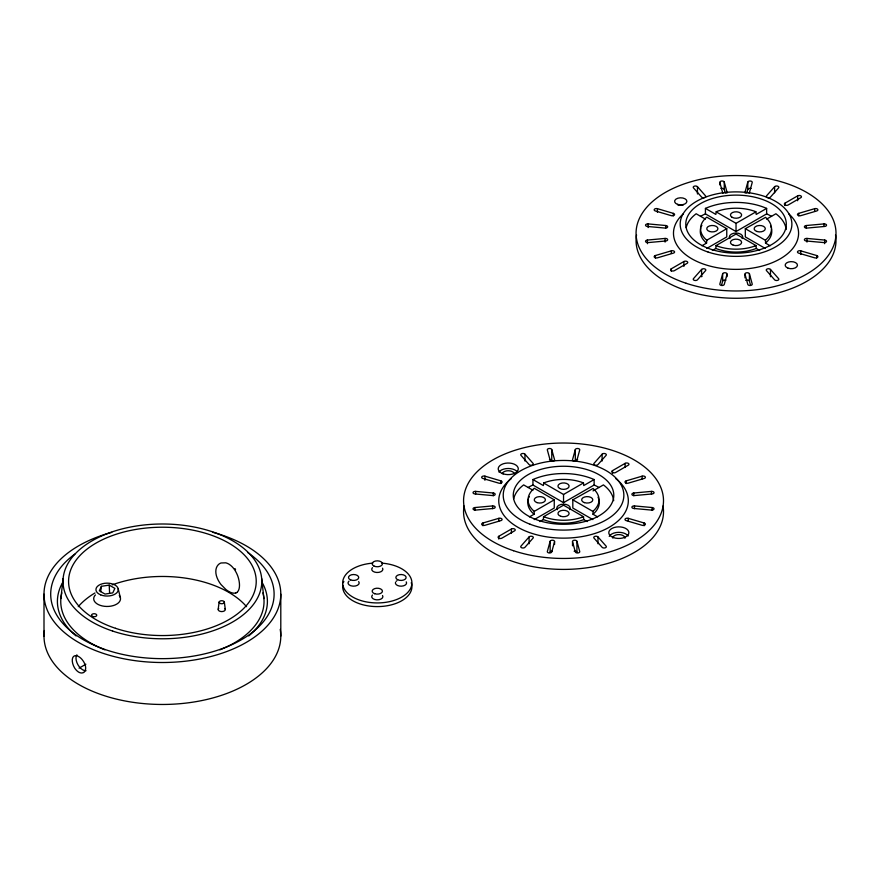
<?xml version="1.0" encoding="UTF-8"?>
<svg xmlns="http://www.w3.org/2000/svg" width="880" height="880" viewBox="0 0 880 880"><rect width="100%" height="100%" fill="white"/><g stroke="black" fill="none" stroke-linecap="round" stroke-linejoin="round"><path stroke-width="1.32" d="M529.441 516.89L534.072 514.217L534.27 511.368L533.104 510.345A35.387 20.427 0 0 1 533.104 489.313L534.27 488.29L554.257 499.829L554.257 508.035L534.248 519.585M539.869 521.587L543.334 519.585L543.543 516.725L563.541 505.186L583.528 516.725L583.737 519.585L587.202 521.587M701.943 245.762L706.563 243.089L706.772 240.229L705.606 239.206A35.387 20.427 0 0 1 705.606 218.185L706.772 217.162L726.759 228.69L726.759 236.907L706.75 248.457M712.371 250.448L715.836 248.446L716.034 245.597L736.032 234.047L756.03 245.597L756.228 248.446L759.693 250.448M599.082 487.52A50.259 29.018 0 0 0 594.132 485.012L563.541 502.678L532.939 485.012L532.939 479.545L543.334 485.551L543.873 482.79M705.43 213.884L705.43 208.406L715.836 214.412L716.375 211.651A35.387 20.427 0 0 1 755.689 211.651L756.228 214.412L766.634 208.406L766.634 213.884L736.032 231.55L705.43 213.884A50.259 29.018 0 0 0 700.491 216.381M60.874 598.565L63.107 578.567M218.196 609.246L219.142 602.03M100.661 591.712L101.42 586.311L109.197 585.112L114.873 588.39L112.794 592.878L105.028 594.077L99.341 590.799L101.42 586.311M550.143 541.299L547.349 551.496A2.233 1.287 0 0 0 549.208 552.97A2.233 1.287 0 0 0 551.76 551.892L554.565 541.706A2.233 1.287 0 0 0 552.706 540.232A2.233 1.287 0 0 0 550.143 541.299L550.143 552.244A2.233 1.287 0 0 1 552.431 551.155M575.311 449.581L572.517 459.778A2.233 1.287 0 0 0 574.365 461.252A2.233 1.287 0 0 0 576.928 460.174L579.722 449.988A2.233 1.287 0 0 0 577.863 448.514A2.233 1.287 0 0 0 575.311 449.581L575.311 460.526A2.233 1.287 0 0 1 577.599 459.437M722.645 273.812L719.851 284.009A2.233 1.287 0 0 0 721.71 285.483A2.233 1.287 0 0 0 724.262 284.416L727.056 274.219A2.233 1.287 0 0 0 725.197 272.745A2.233 1.287 0 0 0 722.645 273.812L722.645 281.116L721.6 284.933M749.012 193.259A2.233 1.287 0 0 0 749.419 192.698L752.213 182.501A2.233 1.287 0 0 0 750.365 181.027A2.233 1.287 0 0 0 747.802 182.094L745.008 192.291A2.233 1.287 0 0 0 745.338 193.182M746.757 193.215L747.802 189.398L747.802 182.094M701.591 269.445L693.473 278.641A2.233 1.287 0 0 0 694.452 280.368A2.233 1.287 0 0 0 697.455 279.807L705.573 270.611A2.233 1.287 0 0 0 704.594 268.884A2.233 1.287 0 0 0 701.591 269.445L701.591 276.738A2.233 1.287 0 0 1 701.888 276.485M774.609 186.703L766.491 195.899A2.233 1.287 0 0 0 767.47 197.626A2.233 1.287 0 0 0 770.473 197.065L778.591 187.869A2.233 1.287 0 0 0 777.612 186.142A2.233 1.287 0 0 0 774.609 186.703L774.609 192.786M529.089 536.932L520.982 546.117A2.233 1.287 0 0 0 521.95 547.855A2.233 1.287 0 0 0 524.964 547.294L533.071 538.098A2.233 1.287 0 0 0 532.092 536.36A2.233 1.287 0 0 0 529.089 536.932L529.089 543.763M602.107 454.19L594 463.386A2.233 1.287 0 0 0 594.979 465.113A2.233 1.287 0 0 0 597.982 464.552L606.089 455.356A2.233 1.287 0 0 0 605.121 453.629A2.233 1.287 0 0 0 602.107 454.19L602.107 461.032M237.413 591.921L237.908 591.382A16.577 7.788 67.9 0 0 237.908 576.411L237.413 575.124A16.819 8.448 65.7 0 0 235.598 571.384L234.905 570.207A16.819 8.965 63.5 0 0 232.463 567.094L231.572 566.192A16.764 9.438 61.2 0 0 228.745 564.047A16.764 9.911 58.8 0 0 225.764 562.826L221.045 562.98A16.819 10.824 53.5 0 0 218.724 564.322L218.075 564.96A16.577 11.066 50.7 0 0 218.064 579.931L218.724 581.13A16.819 10.824 53.5 0 0 221.045 584.573L225.764 589.358A16.764 9.911 58.8 0 0 228.745 591.415A16.764 9.438 61.2 0 0 231.572 592.724L232.463 592.966A16.819 8.965 63.5 0 0 234.905 593.12L235.598 592.977M770.132 245.762L765.512 243.089L765.545 240.042A35.387 20.427 0 0 0 765.545 217.349L745.316 228.69L745.316 236.907L765.314 248.457M765.512 243.089L765.754 242.891A35.739 20.636 0 0 0 771.474 228.734M597.63 516.89L593.01 514.228L593.054 511.181A35.387 20.427 0 0 0 593.054 488.477L572.814 499.829L572.814 508.035L592.823 519.585M593.01 514.228L593.252 514.03A35.739 20.636 0 0 0 598.972 499.873M706.772 240.229L726.759 228.69M716.034 211.794L736.032 223.333L756.03 211.794M671.275 268.818L683.903 261.525A2.233 1.287 0 0 1 687.071 261.525A2.233 1.287 0 0 1 687.071 263.351L674.432 270.644A2.233 1.287 0 0 1 671.275 270.644A2.233 1.287 0 0 1 671.275 268.818L671.275 271.249M785.004 203.159L797.643 195.866A2.233 1.287 0 0 1 800.8 195.866A2.233 1.287 0 0 1 800.8 197.692L788.161 204.985A2.233 1.287 0 0 1 785.004 204.985A2.233 1.287 0 0 1 785.004 203.159L785.004 205.59M766.667 219.098L775.907 213.763A50.259 29.018 0 0 1 786.192 229.537M79.079 668.151L85.855 664.235M534.27 511.368L554.257 499.829M543.543 482.922L563.541 494.472L583.528 482.922L583.737 485.551L594.132 479.545L594.132 485.012M498.773 536.305L511.412 529.012A2.233 1.287 0 0 1 514.569 529.012A2.233 1.287 0 0 1 514.569 530.838L501.93 538.131A2.233 1.287 0 0 1 498.773 538.131A2.233 1.287 0 0 1 498.773 536.305L498.773 539.044M612.502 470.646L625.141 463.353A2.233 1.287 0 0 1 628.298 463.353A2.233 1.287 0 0 1 628.298 465.168L615.659 472.472A2.233 1.287 0 0 1 612.502 472.472A2.233 1.287 0 0 1 612.502 470.646L612.502 473.385M593.01 490.908L603.416 484.902A50.259 29.018 0 0 1 613.69 500.665M754.248 246.268L756.03 245.597M756.228 248.446L754.435 249.128A35.739 20.636 0 0 1 717.64 249.128L715.836 248.446M581.746 517.396L583.528 516.725M583.737 519.585L581.933 520.256A35.739 20.636 0 0 1 545.138 520.256L543.334 519.585M655.402 255.53L671.33 250.844A2.233 1.287 0 0 1 674.333 251.405A2.233 1.287 0 0 1 673.354 253.143L657.426 257.829A2.233 1.287 0 0 1 654.423 257.257A2.233 1.287 0 0 1 655.402 255.53L655.402 257.961M798.71 213.367L814.638 208.681A2.233 1.287 0 0 1 817.641 209.253A2.233 1.287 0 0 1 816.662 210.98L800.745 215.666A2.233 1.287 0 0 1 797.731 215.105A2.233 1.287 0 0 1 798.71 213.367L798.71 215.798M482.9 523.006L498.828 518.331A2.233 1.287 0 0 1 501.831 518.892A2.233 1.287 0 0 1 500.852 520.63L484.935 525.305A2.233 1.287 0 0 1 481.932 524.744A2.233 1.287 0 0 1 482.9 523.006L482.9 525.745M626.219 480.854L642.136 476.168A2.233 1.287 0 0 1 645.139 476.729A2.233 1.287 0 0 1 644.171 478.467L628.243 483.153A2.233 1.287 0 0 1 625.24 482.592A2.233 1.287 0 0 1 626.219 480.854L626.219 483.593M647.427 240.053L665.082 238.436A2.233 1.287 0 0 1 667.634 239.514A2.233 1.287 0 0 1 665.775 240.988L648.131 242.594A2.233 1.287 0 0 1 645.568 241.527A2.233 1.287 0 0 1 647.427 240.053L647.427 243.694M806.289 225.522L823.944 223.916A2.233 1.287 0 0 1 826.496 224.983A2.233 1.287 0 0 1 824.637 226.457L806.982 228.074A2.233 1.287 0 0 1 804.43 226.996A2.233 1.287 0 0 1 806.289 225.522L806.289 227.953M474.936 507.54L492.58 505.923A2.233 1.287 0 0 1 495.143 506.99A2.233 1.287 0 0 1 493.284 508.475L475.629 510.081A2.233 1.287 0 0 1 473.077 509.014A2.233 1.287 0 0 1 474.936 507.54L474.936 510.268M633.787 493.009L651.442 491.392A2.233 1.287 0 0 1 653.994 492.47A2.233 1.287 0 0 1 652.146 493.944L634.491 495.561A2.233 1.287 0 0 1 631.939 494.483A2.233 1.287 0 0 1 633.787 493.009L633.787 495.748M648.131 223.916L665.775 225.522A2.233 1.287 0 0 1 667.634 226.996A2.233 1.287 0 0 1 665.082 228.074L647.427 226.457A2.233 1.287 0 0 1 645.568 224.983A2.233 1.287 0 0 1 648.131 223.916L648.131 227.557M806.982 238.436L824.637 240.053A2.233 1.287 0 0 1 826.496 241.527A2.233 1.287 0 0 1 823.944 242.594L806.289 240.988A2.233 1.287 0 0 1 804.43 239.514A2.233 1.287 0 0 1 806.982 238.436L806.982 242.088M475.629 491.392L493.284 493.009A2.233 1.287 0 0 1 495.143 494.483A2.233 1.287 0 0 1 492.58 495.561L474.936 493.944A2.233 1.287 0 0 1 473.077 492.47A2.233 1.287 0 0 1 475.629 491.392L475.629 494.131M634.491 505.923L652.146 507.54A2.233 1.287 0 0 1 653.994 509.014A2.233 1.287 0 0 1 651.442 510.081L633.787 508.475A2.233 1.287 0 0 1 631.939 506.99A2.233 1.287 0 0 1 634.491 505.923L634.491 508.662M657.426 208.681L673.354 213.367A2.233 1.287 0 0 1 674.333 215.105A2.233 1.287 0 0 1 671.33 215.666L655.402 210.98A2.233 1.287 0 0 1 654.423 209.253A2.233 1.287 0 0 1 657.426 208.681L657.426 212.333M800.745 250.844L816.662 255.53A2.233 1.287 0 0 1 817.641 257.257A2.233 1.287 0 0 1 814.638 257.829L798.71 253.143A2.233 1.287 0 0 1 797.731 251.405A2.233 1.287 0 0 1 800.745 250.844L800.745 254.496M484.935 476.168L500.852 480.854A2.233 1.287 0 0 1 501.831 482.592A2.233 1.287 0 0 1 498.828 483.153L482.9 478.467A2.233 1.287 0 0 1 481.932 476.729A2.233 1.287 0 0 1 484.935 476.168L484.935 480.271M628.243 518.331L644.171 523.006A2.233 1.287 0 0 1 645.139 524.744A2.233 1.287 0 0 1 642.136 525.305L626.219 520.63A2.233 1.287 0 0 1 625.24 518.892A2.233 1.287 0 0 1 628.243 518.331L628.243 521.059M716.034 245.597L717.816 246.268A35.387 20.427 0 0 0 754.336 246.213M543.543 516.725L545.325 517.396M745.316 228.69L765.303 240.24M705.408 219.109L696.157 213.763A50.259 29.018 0 0 0 686.202 227.645M572.814 499.829L592.812 511.368M532.917 490.237L523.655 484.902A50.259 29.018 0 0 0 513.7 498.773M706.563 243.089L705.386 242.055A35.739 20.636 0 0 1 700.865 227.733M534.072 514.217L532.895 513.183A35.739 20.636 0 0 1 528.374 498.861M697.455 186.703L705.573 195.899A2.233 1.287 0 0 1 704.594 197.626A2.233 1.287 0 0 1 701.591 197.065L693.473 187.869A2.233 1.287 0 0 1 694.452 186.142A2.233 1.287 0 0 1 697.455 186.703L697.455 193.996M770.473 269.445L778.591 278.641A2.233 1.287 0 0 1 777.612 280.368A2.233 1.287 0 0 1 774.609 279.807L766.491 270.611A2.233 1.287 0 0 1 767.47 268.884A2.233 1.287 0 0 1 770.473 269.445L770.473 276.738M524.964 454.19L533.071 463.386A2.233 1.287 0 0 1 532.092 465.113A2.233 1.287 0 0 1 529.089 464.552L520.982 455.356A2.233 1.287 0 0 1 521.95 453.629A2.233 1.287 0 0 1 524.964 454.19L524.964 461.032M597.982 536.932L606.089 546.117A2.233 1.287 0 0 1 605.121 547.855A2.233 1.287 0 0 1 602.107 547.294L594 538.098A2.233 1.287 0 0 1 594.979 536.36A2.233 1.287 0 0 1 597.982 536.932L597.982 543.763M719.851 184.932L719.851 182.501A2.233 1.287 0 0 1 721.71 181.027A2.233 1.287 0 0 1 724.262 182.094L727.056 192.291A2.233 1.287 0 0 1 726.737 193.182M749.419 273.812L752.213 284.009A2.233 1.287 0 0 1 750.365 285.483A2.233 1.287 0 0 1 747.802 284.416L745.008 274.219A2.233 1.287 0 0 1 746.867 272.745A2.233 1.287 0 0 1 749.419 273.812L749.419 281.116L750.475 284.933M724.262 182.094L724.262 189.398L725.307 193.215M719.851 182.501L722.645 192.698A2.233 1.287 0 0 0 723.063 193.259M551.76 449.581L554.565 459.778A2.233 1.287 0 0 1 552.706 461.252A2.233 1.287 0 0 1 550.143 460.174L547.349 449.988A2.233 1.287 0 0 1 549.208 448.514A2.233 1.287 0 0 1 551.76 449.581L551.76 460.526A2.233 1.287 0 0 0 549.472 459.437M576.928 541.299L579.722 551.496A2.233 1.287 0 0 1 577.863 552.97A2.233 1.287 0 0 1 575.311 551.892L572.517 541.706A2.233 1.287 0 0 1 574.365 540.232A2.233 1.287 0 0 1 576.928 541.299L576.928 552.244A2.233 1.287 0 0 0 574.101 551.21M118.195 588.819L120.417 597.784M224.345 602.129L225.302 609.389M261.69 578.567L263.912 598.565M109.197 585.112L109.604 592.966M824.637 240.053L824.637 243.694M823.944 223.916L823.944 226.347M816.662 255.53L816.662 257.961M814.638 208.681L814.638 211.112M797.643 195.866L797.643 200.728M745.008 274.219L745.008 277.871M736.032 223.333L736.032 231.55M727.056 274.219L727.056 276.65M683.903 261.525L683.903 266.387M673.354 213.367L673.354 215.798M671.33 250.844L671.33 253.275M665.775 225.522L665.775 227.953M665.082 238.436L665.082 242.088M652.146 507.54L652.146 510.268M651.442 491.392L651.442 494.131M644.171 523.006L644.171 525.745M642.136 476.168L642.136 478.907M625.141 463.353L625.141 467.456M572.517 541.706L572.517 545.809M563.541 494.472L563.541 502.678M554.565 541.706L554.565 544.445M511.412 529.012L511.412 533.115M500.852 480.854L500.852 483.593M498.828 518.331L498.828 521.059M493.284 493.009L493.284 495.748M492.58 505.923L492.58 508.662M280.797 594.154L280.797 636.108M44 594.154L44 636.108M502.194 473.693A6.138 3.542 0 0 1 508.464 470.745A6.138 3.542 0 0 1 514.36 473.935M663.025 506.022A99.968 57.717 0 0 1 563.541 569.404A99.968 57.717 0 0 1 464.046 506.022M528.825 497.651A35.739 20.636 0 0 1 529.397 496.463M598.059 497.222A35.739 20.636 0 0 1 598.587 498.542M581.845 517.341A35.387 20.427 0 0 1 545.413 517.341M543.972 482.845A35.387 20.427 0 0 1 583.286 482.845M612.678 538.01A6.138 3.542 0 0 1 619.036 534.589A6.138 3.542 0 0 1 624.965 538.252M615.78 478.621A64.779 37.4 0 0 1 606.958 528.495A64.779 37.4 0 0 1 520.113 528.495A64.779 37.4 0 0 1 511.291 478.621M532.939 479.545A50.259 29.018 0 0 1 594.132 479.545M557.458 509.674A6.699 3.872 0 0 1 563.541 504.163A6.699 3.872 0 0 1 569.613 509.674M528 487.52A50.259 29.018 0 0 1 532.939 485.012M78.254 606.672A93.819 54.164 0 0 1 94.974 592.966M112.2 584.87A93.819 54.164 0 0 1 246.543 606.672M213.015 532.356A118.393 68.354 0 0 1 255.134 636.647A118.393 68.354 0 0 1 69.663 636.647A118.393 68.354 0 0 1 111.771 532.356M262.933 592.834A101.64 58.685 0 0 1 219.901 649.836M104.896 649.836A101.64 58.685 0 0 1 61.853 592.834M280.225 629.409A118.393 68.354 0 0 1 163.361 704.462A118.393 68.354 0 0 1 44.396 630.52M119.273 595.463A13.398 7.733 0 0 1 106.612 606.452A13.398 7.733 0 0 1 95.403 594.946M247.566 552.431A111.694 64.482 0 0 1 240.075 640.497A111.694 64.482 0 0 1 87.384 641.938A111.694 64.482 0 0 1 74.91 554.07M262.361 582.901A104.995 60.621 0 0 1 248.732 635.943M76.065 635.943A104.995 60.621 0 0 1 62.975 581.966M224.895 608.564A3.575 2.068 0 0 1 221.606 611.589A3.575 2.068 0 0 1 218.702 608.443M86.042 670.714A9.493 5.478 60 0 1 77.946 664.796A9.493 5.478 60 0 1 76.879 654.83M237.413 592.075A16.819 8.448 65.7 0 1 235.598 593.12M235.576 569.822A16.687 10.736 53.5 0 1 235.015 568.59M609.235 536.371A10.054 5.808 0 0 1 618.475 532.334A10.054 5.808 0 0 1 628.177 535.997M498.96 472.076A10.054 5.808 0 0 1 508.255 468.49A10.054 5.808 0 0 1 517.539 472.076M701.316 226.523A35.739 20.636 0 0 1 701.888 225.324M770.561 226.094A35.739 20.636 0 0 1 771.089 227.403M705.43 208.406A50.259 29.018 0 0 1 766.634 208.406M766.634 213.884A50.259 29.018 0 0 1 771.573 216.381M722.645 281.116A2.233 1.287 0 0 1 725.956 280.192M745.679 280.379A2.233 1.287 0 0 1 747.934 280.093A2.233 1.287 0 0 1 749.419 281.116M835.516 234.894A99.968 57.717 0 0 1 736.032 298.265A99.968 57.717 0 0 1 636.548 234.894M788.788 213.851A62.546 36.113 0 0 1 776.93 260.579A62.546 36.113 0 0 1 695.134 260.579A62.546 36.113 0 0 1 683.276 213.851M729.96 238.535A6.699 3.872 0 0 1 736.032 233.035A6.699 3.872 0 0 1 742.104 238.535M678.106 205.425A6.138 3.542 0 0 1 683.001 205.337M747.802 189.398A2.233 1.287 0 0 1 751.124 188.474M720.951 188.474A2.233 1.287 0 0 1 724.262 189.398M411.257 582.703A34.628 19.987 0 0 1 379.555 606.551A34.628 19.987 0 0 1 342.749 585.299M343.332 582.703A34.628 19.987 0 0 1 343.849 581.427M381.81 563.134A34.628 19.987 0 0 1 406.494 593.692A34.628 19.987 0 0 1 348.095 593.692A34.628 19.987 0 0 1 372.779 563.134M382.547 595.529A5.588 3.223 0 0 1 376.805 599.852A5.588 3.223 0 0 1 372.46 595.023M358.666 581.592A5.588 3.223 0 0 1 353.111 586.168A5.588 3.223 0 0 1 349.03 581.108M406.241 581.856A5.588 3.223 0 0 1 401.478 586.168A5.588 3.223 0 0 1 395.494 582.395M396.154 581.339A5.588 3.223 0 0 1 396.715 580.888M382.547 568.172A5.588 3.223 0 0 1 376.805 572.484A5.588 3.223 0 0 1 372.46 567.666M83.578 672.507L82.115 672.98A9.504 5.621 58.8 0 1 78.683 672.133A9.504 5.346 61.2 0 1 74.69 668.107A9.482 5.06 63.5 0 1 74.69 655.798A9.504 5.346 61.2 0 1 78.683 656.612A9.471 5.599 58.8 0 1 82.115 659.549L83.578 661.551A9.482 5.863 56.2 0 1 83.578 672.518M513.557 550.726A99.968 57.717 0 0 0 663.498 500.742A99.968 57.717 0 0 0 513.557 450.758A99.968 57.717 0 0 0 513.557 550.726M584.441 502.623A5.588 3.223 0 0 0 592.812 499.829A5.588 3.223 0 0 0 584.441 497.035A5.588 3.223 0 0 0 584.441 502.623M530.024 524.216A60.313 34.826 0 0 0 623.722 497.541A60.313 34.826 0 0 0 536.855 464.035A60.313 34.826 0 0 0 530.024 524.216M613.503 537.581A10.054 5.808 0 0 0 628.87 532.862A10.054 5.808 0 0 0 614.097 527.538A10.054 5.808 0 0 0 613.503 537.581M503.228 473.847A10.054 5.808 0 0 0 518.298 468.82A10.054 5.808 0 0 0 503.228 463.793A10.054 5.808 0 0 0 503.228 473.847M537.053 502.623A5.588 3.223 0 0 0 545.424 499.829A5.588 3.223 0 0 0 537.053 497.035A5.588 3.223 0 0 0 537.053 502.623M535.612 519.398A50.259 29.018 0 0 0 613.69 497.167A50.259 29.018 0 0 0 541.31 469.238A50.259 29.018 0 0 0 535.612 519.398M559.592 488.433A5.588 3.223 0 0 0 568.931 486.981A5.588 3.223 0 0 0 562.089 483.032A5.588 3.223 0 0 0 559.592 488.433M560.747 516.296A5.588 3.223 0 0 0 569.118 513.502A5.588 3.223 0 0 0 560.747 510.719A5.588 3.223 0 0 0 560.747 516.296M115.489 628.298A93.819 54.164 0 0 0 256.223 581.383A93.819 54.164 0 0 0 115.489 534.479A93.819 54.164 0 0 0 115.489 628.298M100.683 594.869A11.165 6.446 0 0 0 118.239 590.172A11.165 6.446 0 0 0 102.41 583.748A11.165 6.446 0 0 0 100.683 594.869M112.695 631.092A99.407 57.398 0 0 0 261.8 581.383A99.407 57.398 0 0 0 112.695 531.685A99.407 57.398 0 0 0 112.695 631.092M220.121 603.427A2.618 1.507 0 0 0 224.323 602.448A2.618 1.507 0 0 0 220.759 600.831A2.618 1.507 0 0 0 220.121 603.427M92.532 616.418A2.618 1.507 0 0 0 96.723 615.439A2.618 1.507 0 0 0 93.159 613.822A2.618 1.507 0 0 0 92.532 616.418M733.238 245.168A5.588 3.223 0 0 0 741.62 242.374A5.588 3.223 0 0 0 733.238 239.58A5.588 3.223 0 0 0 733.238 245.168M756.932 231.484A5.588 3.223 0 0 0 765.314 228.69A5.588 3.223 0 0 0 756.932 225.907A5.588 3.223 0 0 0 756.932 231.484M732.083 217.294A5.588 3.223 0 0 0 741.433 215.853A5.588 3.223 0 0 0 734.591 211.904A5.588 3.223 0 0 0 732.083 217.294M686.048 283.239A99.968 57.717 0 0 0 836 233.255A99.968 57.717 0 0 0 686.048 183.271A99.968 57.717 0 0 0 686.048 283.239M708.114 248.259A50.259 29.018 0 0 0 786.192 226.028A50.259 29.018 0 0 0 713.801 198.11A50.259 29.018 0 0 0 708.114 248.259M708.114 252.054A55.847 32.241 0 0 0 791.879 224.136A55.847 32.241 0 0 0 708.114 196.207A55.847 32.241 0 0 0 708.114 252.054M709.544 231.484A5.588 3.223 0 0 0 717.926 228.69A5.588 3.223 0 0 0 709.544 225.907A5.588 3.223 0 0 0 709.544 231.484M677.501 204.347A6.138 3.542 0 0 0 686.884 201.454A6.138 3.542 0 0 0 677.864 198.209A6.138 3.542 0 0 0 677.501 204.347M788.073 268.18A6.138 3.542 0 0 0 797.456 265.298A6.138 3.542 0 0 0 788.436 262.042A6.138 3.542 0 0 0 788.073 268.18M374.726 593.736A5.137 2.97 0 0 0 382.437 591.162A5.137 2.97 0 0 0 374.726 588.599A5.137 2.97 0 0 0 374.726 593.736M397.683 579.755A5.137 2.97 0 0 0 406.054 577.995A5.137 2.97 0 0 0 399.234 574.695A5.137 2.97 0 0 0 397.683 579.755M373.989 566.071A5.137 2.97 0 0 0 382.36 564.322A5.137 2.97 0 0 0 375.54 561.011A5.137 2.97 0 0 0 373.989 566.071M350.658 579.909A5.137 2.97 0 0 0 358.721 577.742A5.137 2.97 0 0 0 351.428 574.794A5.137 2.97 0 0 0 350.658 579.909"/></g></svg>
